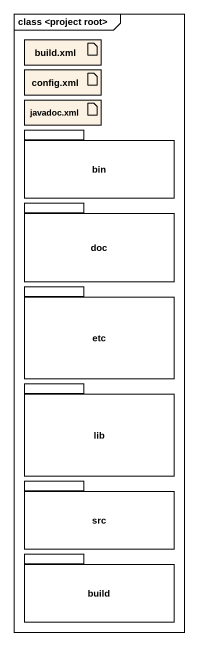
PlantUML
@startuml
mainframe class <project root>
artifact "build.xml" as build_xml
artifact "config.xml" as config_xml
artifact "javadoc.xml" as javadoc_xml
package bin {
}
package doc {
}
package etc {
}
package lib {
}
package src {
}
package build {
}
@enduml
